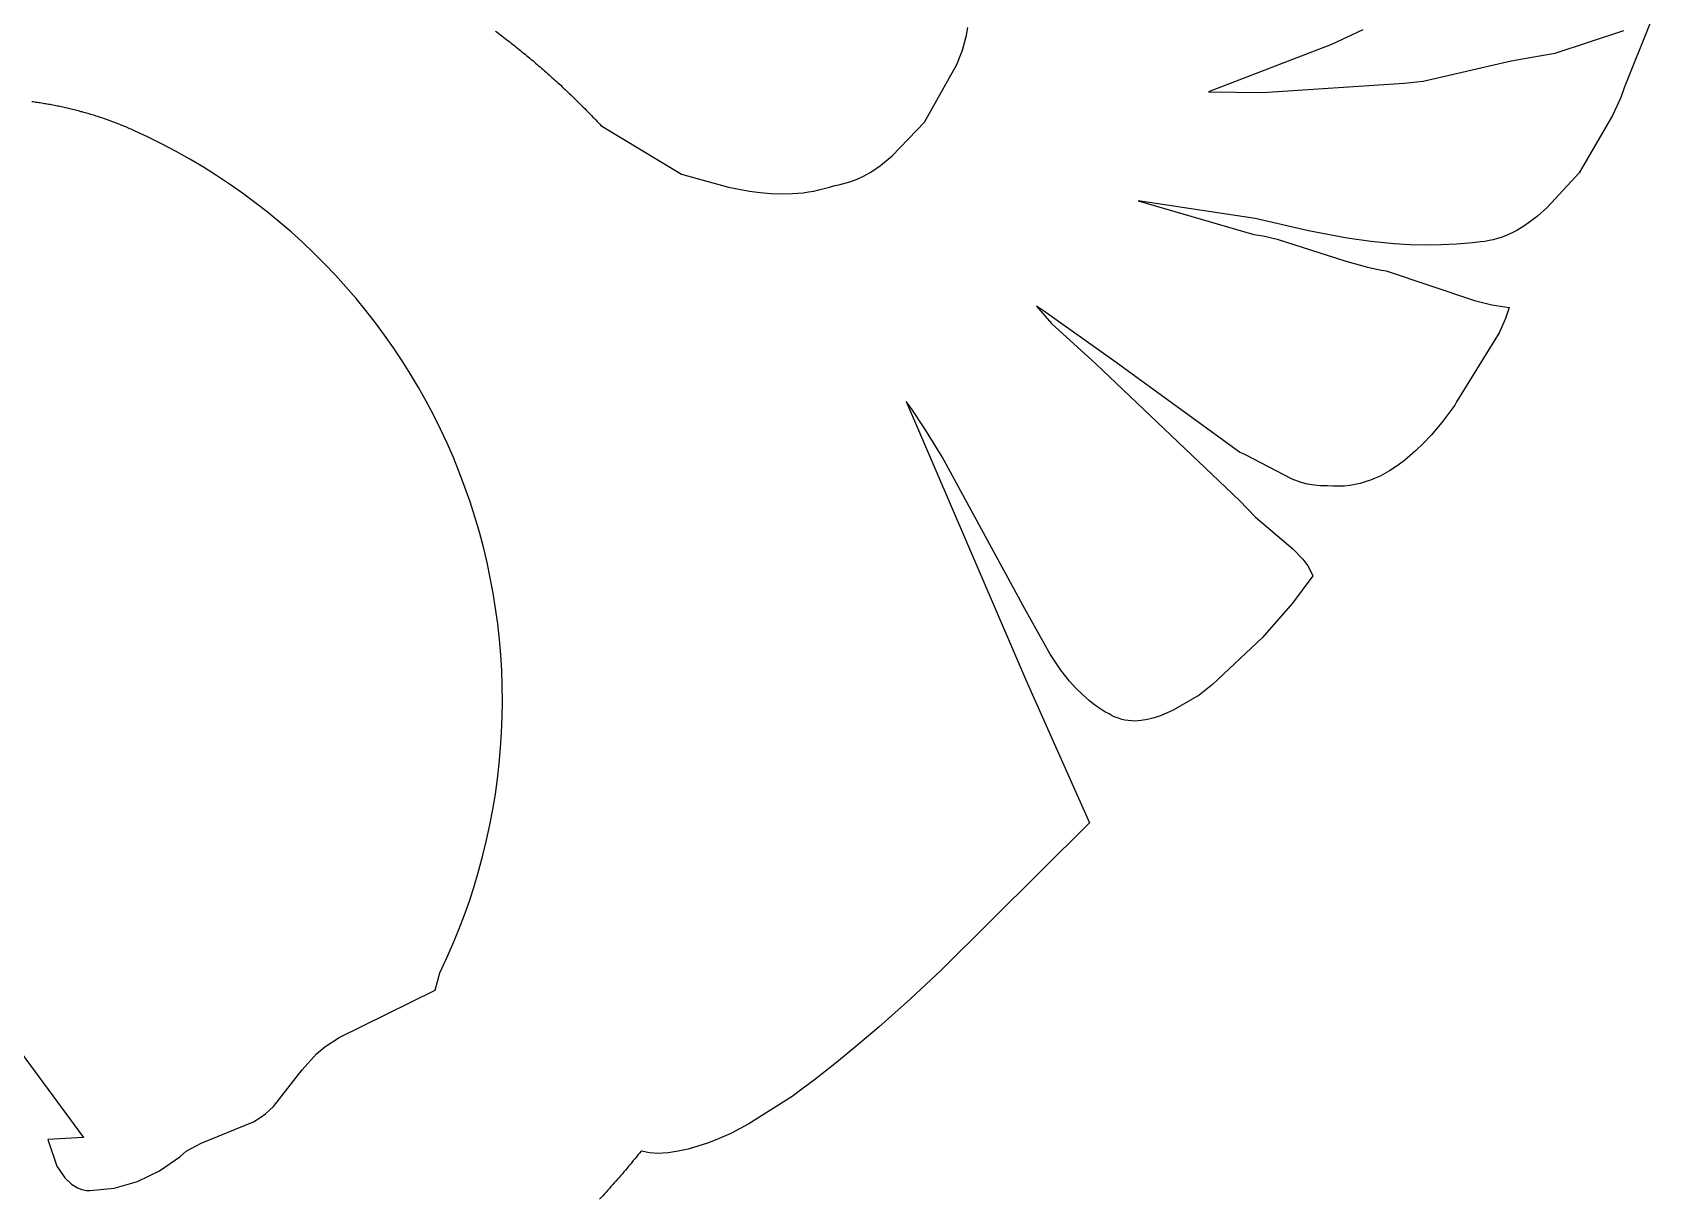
# Model space of a CAD drawing. Extents: x -388 to -35, y 578 to 1063.
# Drawn here: x -160.4 to -40.8, y 747.1 to 833.3 of the extents above; entities that cross this region are included whole.
import ezdxf

# ---------------------------------------------------------------- set-up
doc = ezdxf.new("R2010")
doc.units = 0
doc.layers.add('color#3f3f3fff', color=1, linetype='CONTINUOUS')

msp = doc.modelspace()

# ---------------------------------------------------------------- linework, layer by layer
at = {"layer": 'color#3f3f3fff'}
for points in [[(-40.78, 834.06), (-42.74, 829.2), (-42.98, 828.5), (-43.61, 827.17), (-46.07, 822.91), (-48.43, 820.36), (-49.14, 819.72), (-49.64, 819.33), (-50.15, 818.97), (-50.68, 818.65), (-50.96, 818.51), (-51.24, 818.37), (-51.52, 818.25), (-51.82, 818.14), (-52.11, 818.05), (-52.42, 817.97), (-52.73, 817.9), (-53.05, 817.85), (-53.37, 817.82), (-53.95, 817.75), (-54.53, 817.69), (-55.11, 817.64), (-56.27, 817.58), (-57.43, 817.57), (-58.59, 817.6), (-59.74, 817.67), (-61.48, 817.84), (-63.21, 818.09), (-66.08, 818.62), (-70.03, 819.55), (-78.67, 820.84), (-70.12, 818.36), (-69.42, 818.25), (-68.4, 818.02), (-63.4, 816.4), (-61.71, 815.94), (-60.68, 815.73), (-60.33, 815.68), (-53.81, 813.47), (-52.53, 813.16), (-51.56, 813), (-51.23, 812.96), (-51.51, 812.14), (-51.98, 811.09), (-55.13, 805.97), (-55.27, 805.72), (-56.23, 804.46), (-57.02, 803.52), (-57.58, 802.92), (-58.17, 802.35), (-58.78, 801.81), (-59.09, 801.56), (-59.42, 801.32), (-59.75, 801.09), (-60.09, 800.88), (-60.43, 800.68), (-60.78, 800.49), (-61.14, 800.33), (-61.5, 800.18), (-61.88, 800.05), (-62.25, 799.94), (-62.64, 799.86), (-63.03, 799.79), (-63.43, 799.75), (-63.84, 799.73), (-64.26, 799.74), (-64.68, 799.77), (-64.93, 799.76), (-65.18, 799.77), (-65.67, 799.81), (-66.14, 799.89), (-66.61, 800.02), (-67.29, 800.26), (-70.74, 802.06), (-71.18, 802.26), (-80.47, 809.01), (-85.67, 812.7), (-86.2, 813.05), (-85.09, 811.77), (-81.79, 808.79), (-71.17, 798.67), (-69.99, 797.45), (-67.23, 795.11), (-66.5, 794.35), (-66.13, 793.85), (-65.93, 793.49), (-65.75, 793.1), (-67.26, 791.08), (-69.49, 788.55), (-73.18, 785.08), (-74.15, 784.27), (-76.09, 783.17), (-77.02, 782.76), (-77.49, 782.6), (-77.97, 782.48), (-78.45, 782.4), (-78.69, 782.38), (-78.93, 782.37), (-79.17, 782.38), (-79.41, 782.4), (-79.65, 782.44), (-79.89, 782.49), (-80.12, 782.57), (-80.36, 782.65), (-80.59, 782.76), (-80.82, 782.89), (-81.13, 783.06), (-81.43, 783.25), (-81.72, 783.44), (-82, 783.65), (-82.27, 783.86), (-82.79, 784.32), (-83.28, 784.81), (-83.75, 785.32), (-84.4, 786.14), (-85.19, 787.31), (-87.04, 790.67), (-93.16, 801.92), (-94.44, 803.99), (-95.46, 805.51), (-95.82, 806.01), (-86.97, 785.41), (-82.28, 774.84), (-93.25, 763.92), (-95.51, 761.81), (-97.82, 759.75), (-99.39, 758.41), (-100.98, 757.1), (-102.61, 755.83), (-103.43, 755.2), (-104.26, 754.59), (-107.45, 752.57), (-108.78, 751.87), (-109.82, 751.41), (-110.52, 751.14), (-111.23, 750.91), (-111.95, 750.71), (-112.69, 750.55), (-113.43, 750.44), (-113.81, 750.4), (-114.19, 750.37), (-114.8, 750.42), (-115.4, 750.54), (-115.43, 750.55), (-115.54, 750.41), (-115.66, 750.27), (-115.77, 750.13), (-115.89, 749.99), (-116, 749.85), (-116.12, 749.71), (-116.23, 749.57), (-116.35, 749.43), (-116.46, 749.29), (-116.58, 749.15), (-116.7, 749.02), (-116.81, 748.88), (-116.93, 748.74), (-117.05, 748.61), (-117.17, 748.47), (-117.29, 748.33), (-117.41, 748.2), (-117.53, 748.06), (-117.65, 747.93), (-117.77, 747.79), (-117.89, 747.66), (-118.01, 747.53), (-118.13, 747.39), (-118.26, 747.26), (-118.38, 747.13), (-118.5, 747)], [(-126.18, 833.39), (-126.06, 833.31), (-125.94, 833.22), (-125.83, 833.13), (-125.71, 833.04), (-125.6, 832.95), (-125.48, 832.86), (-125.37, 832.78), (-125.25, 832.69), (-125.14, 832.6), (-125.02, 832.51), (-124.91, 832.42), (-124.79, 832.33), (-124.68, 832.24), (-124.56, 832.14), (-124.45, 832.05), (-124.34, 831.96), (-124.23, 831.87), (-124.11, 831.78), (-124, 831.69), (-123.89, 831.59), (-123.78, 831.5), (-123.66, 831.41), (-123.55, 831.31), (-123.44, 831.22), (-123.33, 831.13), (-123.22, 831.03), (-123.11, 830.94), (-123, 830.84), (-122.89, 830.75), (-122.78, 830.65), (-122.67, 830.56), (-122.56, 830.46), (-122.45, 830.36), (-122.34, 830.27), (-122.23, 830.17), (-122.12, 830.07), (-122.02, 829.98), (-121.91, 829.88), (-121.8, 829.78), (-121.69, 829.68), (-121.59, 829.58), (-121.48, 829.49), (-121.37, 829.39), (-121.26, 829.29), (-121.16, 829.19), (-121.05, 829.09), (-120.95, 828.99), (-120.84, 828.89), (-120.74, 828.79), (-120.63, 828.69), (-120.53, 828.59), (-120.42, 828.49), (-120.32, 828.38), (-120.21, 828.28), (-120.11, 828.18), (-120.01, 828.08), (-119.9, 827.98), (-119.8, 827.87), (-119.7, 827.77), (-119.59, 827.67), (-119.49, 827.56), (-119.39, 827.46), (-119.29, 827.35), (-119.19, 827.25), (-119.09, 827.15), (-118.99, 827.04), (-118.88, 826.94), (-118.78, 826.83), (-118.68, 826.72), (-118.58, 826.62), (-118.48, 826.51), (-118.39, 826.41), (-112.43, 822.81), (-108.97, 821.86), (-107.4, 821.56), (-106.61, 821.46), (-105.82, 821.39), (-105.02, 821.36), (-104.23, 821.38), (-103.84, 821.41), (-103.44, 821.45), (-103.05, 821.5), (-102.66, 821.57), (-102.27, 821.65), (-101.88, 821.75), (-101.49, 821.86), (-101.1, 821.99), (-100.81, 822.04), (-100.53, 822.1), (-100.25, 822.17), (-99.98, 822.26), (-99.44, 822.46), (-98.93, 822.7), (-98.44, 822.97), (-97.73, 823.45), (-96.85, 824.17), (-94.48, 826.66), (-92.09, 830.93), (-91.67, 831.99), (-91.5, 832.54), (-91.36, 833.1), (-91.26, 833.66)], [(-62.06, 833.49), (-64.37, 832.41), (-73.46, 828.91), (-69.47, 828.86), (-59, 829.55), (-57.6, 829.71), (-51.09, 831.19), (-49.01, 831.56), (-47.84, 831.77), (-42.77, 833.44)]]:
    msp.add_lwpolyline(points, dxfattribs=at)
msp.add_lwpolyline([(-162.23, 759.12), (-156.64, 751.57), (-159.29, 751.42), (-158.63, 749.43), (-158.04, 748.57), (-157.54, 748.11), (-157.1, 747.84), (-156.78, 747.72), (-156.43, 747.63), (-156.17, 747.63), (-154.38, 747.82), (-152.65, 748.32), (-151.02, 749.09), (-149.54, 750.13), (-149.05, 750.54), (-147.96, 751.15), (-144.08, 752.73), (-143.61, 753.01), (-143.19, 753.32), (-142.61, 753.86), (-140.48, 756.57), (-139.42, 757.75), (-138.8, 758.26), (-137.75, 758.97), (-130.65, 762.45), (-130.3, 763.74, 0.422511), (-152.93, 826.05), (-153.03, 826.09), (-153.13, 826.14), (-153.22, 826.18), (-153.32, 826.22), (-153.42, 826.26), (-153.52, 826.31), (-153.62, 826.35), (-153.72, 826.39), (-153.81, 826.43), (-153.91, 826.47), (-154.01, 826.51), (-154.11, 826.55), (-154.21, 826.58), (-154.31, 826.62), (-154.41, 826.66), (-154.51, 826.7), (-154.61, 826.73), (-154.71, 826.77), (-154.81, 826.81), (-154.91, 826.84), (-155.01, 826.88), (-155.11, 826.91), (-155.21, 826.95), (-155.31, 826.98), (-155.41, 827.02), (-155.51, 827.05), (-155.62, 827.08), (-155.72, 827.11), (-155.82, 827.15), (-155.92, 827.18), (-156.02, 827.21), (-156.12, 827.24), (-156.22, 827.27), (-156.33, 827.3), (-156.43, 827.33), (-156.53, 827.36), (-156.63, 827.39), (-156.74, 827.42), (-156.84, 827.44), (-156.94, 827.47), (-157.04, 827.5), (-157.15, 827.53), (-157.25, 827.55), (-157.35, 827.58), (-157.46, 827.6), (-157.56, 827.63), (-157.66, 827.65), (-157.77, 827.68), (-157.87, 827.7), (-157.97, 827.73), (-158.08, 827.75), (-158.18, 827.77), (-158.28, 827.79), (-158.39, 827.82), (-158.49, 827.84), (-158.6, 827.86), (-158.7, 827.88), (-158.8, 827.9), (-158.91, 827.92), (-159.01, 827.94), (-159.12, 827.96), (-159.22, 827.98), (-159.33, 828), (-159.43, 828.02), (-159.54, 828.03), (-159.64, 828.05), (-159.75, 828.07), (-159.85, 828.09), (-159.96, 828.1), (-160.06, 828.12), (-160.17, 828.13), (-160.27, 828.15), (-160.38, 828.16), (-160.48, 828.18)], format="xyb", dxfattribs=at)

doc.saveas('drawing.dxf')
